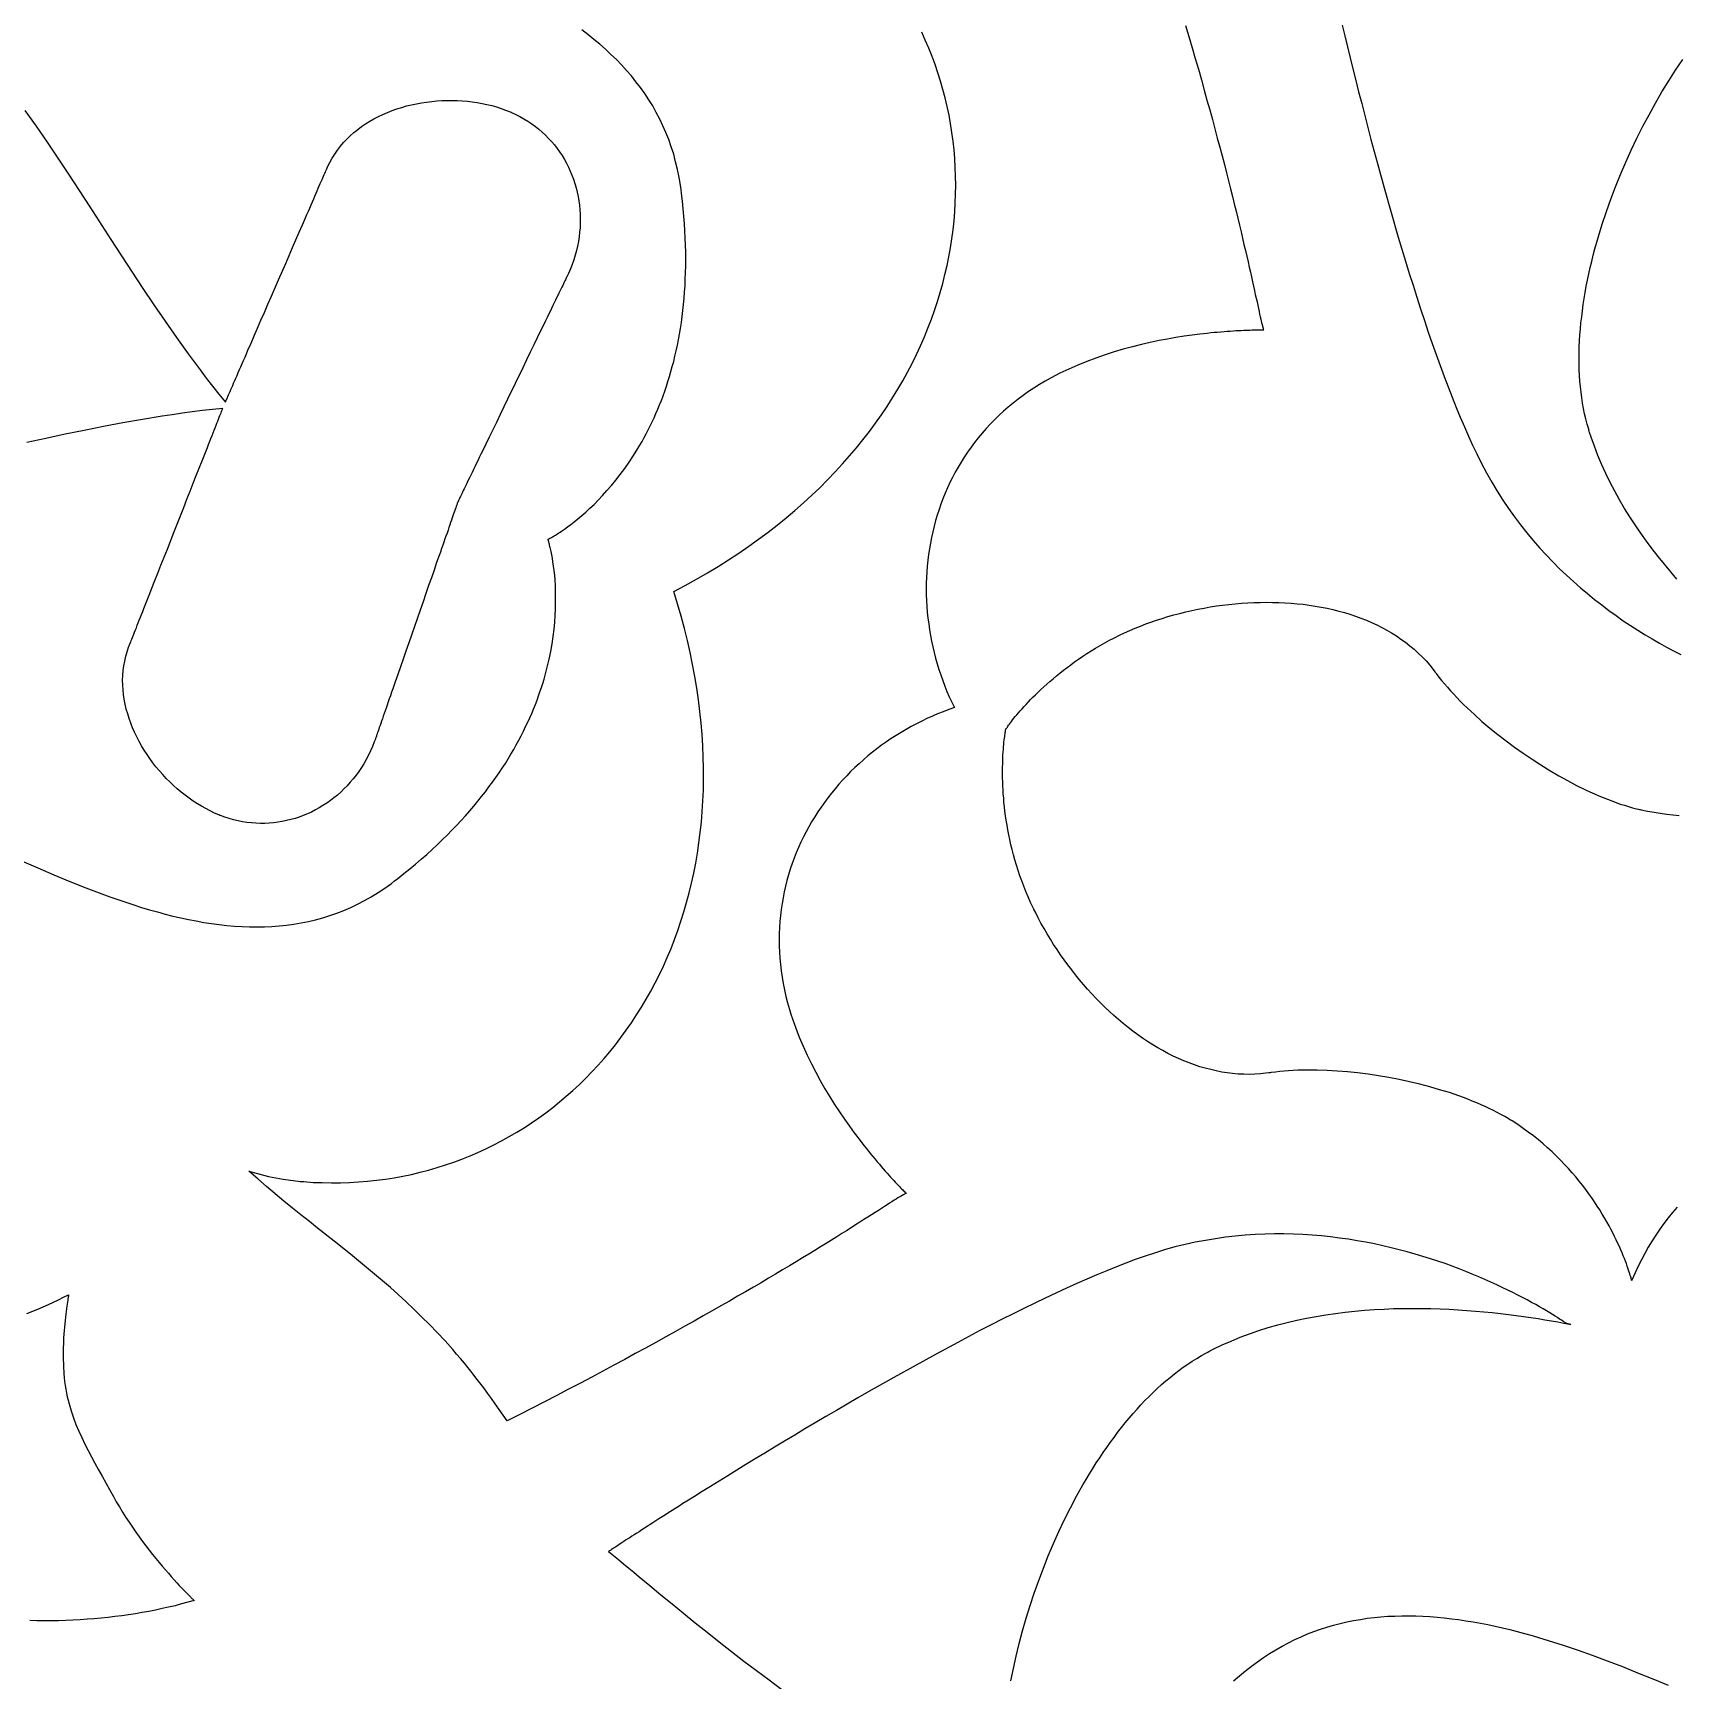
# Model space of a CAD drawing. Extents: x -555 to 555, y -555 to 555.
# Drawn here: x -257 to -139.8, y 9.9 to 127.4 of the extents above; entities that cross this region are included whole.
import ezdxf

# ---------------------------------------------------------------- set-up
doc = ezdxf.new("R2010")
doc.units = 0
doc.layers.add('PLAN_1', color=18, linetype='CONTINUOUS')

msp = doc.modelspace()

# ---------------------------------------------------------------- linework, layer by layer
at = {"layer": 'PLAN_1'}
for points in [[(-257.83, 68.3), (-256.68, 67.8), (-255.53, 67.31), (-254.38, 66.83), (-253.24, 66.38), (-252.67, 66.16), (-252.1, 65.95), (-251.53, 65.74), (-250.96, 65.54), (-250.39, 65.35), (-249.83, 65.16), (-249.27, 64.99), (-248.7, 64.82), (-248.14, 64.66), (-247.59, 64.51), (-247.03, 64.37), (-246.47, 64.24), (-245.92, 64.12), (-245.37, 64.02), (-244.82, 63.92), (-244.27, 63.83), (-243.73, 63.76), (-243.18, 63.7), (-242.64, 63.65), (-242.1, 63.62), (-241.57, 63.6), (-241.03, 63.59), (-240.5, 63.6), (-239.97, 63.63), (-239.45, 63.67), (-238.93, 63.72), (-238.4, 63.79), (-237.89, 63.88), (-237.37, 63.98), (-236.86, 64.1), (-236.35, 64.24), (-235.85, 64.4), (-235.34, 64.58), (-234.85, 64.77), (-234.35, 64.99), (-233.86, 65.22), (-233.37, 65.47), (-232.88, 65.75), (-232.4, 66.05), (-231.92, 66.36), (-231.45, 66.7), (-231.22, 66.88), (-230.99, 67.05), (-230.56, 67.4), (-230.13, 67.74), (-229.72, 68.08), (-229.32, 68.43), (-228.93, 68.77), (-228.55, 69.12), (-228.18, 69.46), (-227.82, 69.81), (-227.47, 70.15), (-227.13, 70.5), (-226.8, 70.84), (-226.48, 71.19), (-226.16, 71.53), (-225.86, 71.87), (-225.57, 72.21), (-225.29, 72.56), (-225.01, 72.9), (-224.74, 73.24), (-224.49, 73.58), (-224.24, 73.92), (-224, 74.25), (-223.76, 74.59), (-223.54, 74.92), (-223.32, 75.26), (-223.12, 75.59), (-222.92, 75.92), (-222.72, 76.25), (-222.54, 76.58), (-222.36, 76.91), (-222.19, 77.23), (-222.02, 77.55), (-221.87, 77.88), (-221.72, 78.19), (-221.57, 78.51), (-221.44, 78.83), (-221.31, 79.14), (-221.18, 79.45), (-221.06, 79.76), (-220.95, 80.07), (-220.85, 80.37), (-220.75, 80.67), (-220.65, 80.97), (-220.56, 81.26), (-220.48, 81.56), (-220.4, 81.85), (-220.33, 82.13), (-220.19, 82.7), (-220.08, 83.25), (-219.99, 83.79), (-219.91, 84.32), (-219.84, 84.83), (-219.79, 85.33), (-219.76, 85.81), (-219.74, 86.27), (-219.73, 86.72), (-219.73, 87.15), (-219.73, 87.56), (-219.75, 87.96), (-219.77, 88.33), (-219.8, 88.69), (-219.84, 89.02), (-219.88, 89.34), (-219.92, 89.63), (-219.96, 89.9), (-220.01, 90.15), (-220.03, 90.26), (-220.05, 90.37), (-220.08, 90.47), (-220.1, 90.57), (-220.12, 90.66), (-220.14, 90.74), (-220.16, 90.82), (-220.18, 90.89), (-220.19, 90.96), (-220.21, 91.02), (-220.22, 91.07), (-220.24, 91.11), (-220.25, 91.15), (-220.26, 91.19), (-220.26, 91.21), (-220.27, 91.23), (-220.27, 91.24), (-220.28, 91.24), (-220.27, 91.24), (-220.26, 91.25), (-220.25, 91.26), (-220.22, 91.27), (-220.19, 91.28), (-220.16, 91.3), (-220.12, 91.33), (-220.07, 91.35), (-220.02, 91.38), (-219.96, 91.42), (-219.9, 91.45), (-219.83, 91.5), (-219.75, 91.54), (-219.67, 91.59), (-219.59, 91.64), (-219.5, 91.7), (-219.41, 91.76), (-219.31, 91.83), (-219.11, 91.97), (-218.88, 92.13), (-218.65, 92.31), (-218.4, 92.5), (-218.14, 92.71), (-217.87, 92.94), (-217.58, 93.19), (-217.29, 93.46), (-216.99, 93.74), (-216.69, 94.05), (-216.38, 94.37), (-216.07, 94.72), (-215.75, 95.08), (-215.44, 95.47), (-215.12, 95.87), (-214.8, 96.3), (-214.49, 96.75), (-214.18, 97.22), (-213.87, 97.72), (-213.72, 97.97), (-213.57, 98.23), (-213.42, 98.5), (-213.28, 98.77), (-213.13, 99.05), (-212.99, 99.33), (-212.85, 99.62), (-212.71, 99.92), (-212.58, 100.22), (-212.45, 100.53), (-212.32, 100.84), (-212.19, 101.16), (-212.07, 101.49), (-211.95, 101.82), (-211.83, 102.16), (-211.72, 102.5), (-211.61, 102.85), (-211.51, 103.21), (-211.41, 103.57), (-211.31, 103.94), (-211.22, 104.32), (-211.13, 104.7), (-211.05, 105.09), (-210.97, 105.48), (-210.89, 105.88), (-210.83, 106.29), (-210.76, 106.71), (-210.71, 107.13), (-210.65, 107.56), (-210.61, 108), (-210.57, 108.44), (-210.53, 108.89), (-210.5, 109.34), (-210.48, 109.81), (-210.46, 110.28), (-210.45, 110.75), (-210.45, 111.24), (-210.45, 111.73), (-210.46, 112.23), (-210.48, 112.73), (-210.51, 113.25), (-210.54, 113.77), (-210.58, 114.3), (-210.63, 114.83), (-210.69, 115.37), (-210.75, 115.92), (-210.78, 116.2), (-210.83, 116.5), (-210.92, 117.07), (-211.03, 117.63), (-211.17, 118.18), (-211.31, 118.72), (-211.48, 119.24), (-211.66, 119.76), (-211.86, 120.26), (-212.08, 120.75), (-212.31, 121.23), (-212.55, 121.7), (-212.81, 122.16), (-213.09, 122.61), (-213.38, 123.04), (-213.68, 123.47), (-214, 123.89), (-214.33, 124.3), (-214.68, 124.7), (-215.04, 125.09), (-215.4, 125.47), (-215.79, 125.84), (-216.18, 126.21), (-216.58, 126.56), (-217, 126.91), (-217.43, 127.25), (-217.86, 127.59)], [(-174.8, 127.91), (-174.56, 127.11), (-174.33, 126.31), (-174.1, 125.54), (-173.88, 124.78), (-173.67, 124.03), (-173.47, 123.3), (-173.27, 122.58), (-173.07, 121.88), (-172.88, 121.19), (-172.7, 120.52), (-172.53, 119.87), (-172.36, 119.23), (-172.19, 118.6), (-172.03, 117.99), (-171.88, 117.4), (-171.73, 116.82), (-171.59, 116.25), (-171.45, 115.7), (-171.32, 115.17), (-171.19, 114.65), (-171.07, 114.15), (-170.95, 113.66), (-170.84, 113.19), (-170.73, 112.73), (-170.63, 112.29), (-170.53, 111.86), (-170.43, 111.45), (-170.34, 111.05), (-170.25, 110.67), (-170.17, 110.31), (-170.09, 109.96), (-170.02, 109.62), (-169.95, 109.3), (-169.88, 109), (-169.82, 108.71), (-169.76, 108.44), (-169.7, 108.18), (-169.65, 107.94), (-169.6, 107.71), (-169.55, 107.5), (-169.51, 107.3), (-169.47, 107.12), (-169.43, 106.96), (-169.4, 106.81), (-169.37, 106.68), (-169.34, 106.56), (-169.31, 106.45), (-169.29, 106.37), (-169.27, 106.3), (-169.25, 106.24), (-169.23, 106.2), (-169.22, 106.17), (-169.21, 106.17), (-169.21, 106.17), (-169.23, 106.17), (-169.26, 106.17), (-169.3, 106.17), (-169.36, 106.17), (-169.42, 106.17), (-169.5, 106.17), (-169.59, 106.17), (-169.69, 106.17), (-169.8, 106.16), (-169.91, 106.16), (-170.04, 106.16), (-170.18, 106.15), (-170.33, 106.15), (-170.49, 106.14), (-170.65, 106.14), (-170.83, 106.13), (-171.01, 106.12), (-171.2, 106.11), (-171.4, 106.1), (-171.61, 106.08), (-171.82, 106.07), (-172.04, 106.05), (-172.27, 106.03), (-172.51, 106.01), (-172.75, 105.99), (-173, 105.97), (-173.25, 105.94), (-173.51, 105.91), (-173.78, 105.88), (-174.33, 105.81), (-174.89, 105.73), (-175.48, 105.64), (-176.08, 105.53), (-176.69, 105.42), (-177.31, 105.29), (-177.95, 105.14), (-178.59, 104.98), (-179.24, 104.81), (-179.89, 104.62), (-180.54, 104.41), (-181.19, 104.18), (-181.84, 103.94), (-182.49, 103.68), (-183.13, 103.39), (-183.76, 103.09), (-184.08, 102.93), (-184.39, 102.77), (-184.81, 102.53), (-185.21, 102.29), (-185.61, 102.04), (-186, 101.78), (-186.38, 101.51), (-186.74, 101.24), (-187.1, 100.96), (-187.45, 100.67), (-187.78, 100.38), (-188.11, 100.08), (-188.42, 99.77), (-188.73, 99.46), (-189.02, 99.14), (-189.31, 98.81), (-189.58, 98.48), (-189.85, 98.15), (-190.1, 97.81), (-190.35, 97.46), (-190.58, 97.11), (-190.81, 96.75), (-191.02, 96.39), (-191.23, 96.03), (-191.42, 95.66), (-191.61, 95.29), (-191.78, 94.91), (-191.95, 94.53), (-192.1, 94.14), (-192.25, 93.76), (-192.38, 93.37), (-192.51, 92.98), (-192.63, 92.58), (-192.73, 92.18), (-192.83, 91.78), (-192.92, 91.38), (-193, 90.97), (-193.07, 90.57), (-193.13, 90.16), (-193.18, 89.75), (-193.22, 89.34), (-193.25, 88.93), (-193.27, 88.52), (-193.29, 88.11), (-193.29, 87.69), (-193.29, 87.28), (-193.27, 86.87), (-193.25, 86.45), (-193.22, 86.04), (-193.17, 85.63), (-193.12, 85.21), (-193.06, 84.8), (-192.99, 84.39), (-192.92, 83.98), (-192.83, 83.58), (-192.73, 83.17), (-192.63, 82.77), (-192.52, 82.36), (-192.39, 81.96), (-192.26, 81.57), (-192.12, 81.17), (-191.97, 80.78), (-191.82, 80.39), (-191.65, 80), (-191.48, 79.62), (-191.29, 79.24), (-191.69, 79.1), (-192.09, 78.95), (-192.48, 78.79), (-192.86, 78.63), (-193.25, 78.46), (-193.62, 78.27), (-194, 78.09), (-194.37, 77.89), (-194.73, 77.68), (-195.09, 77.47), (-195.45, 77.25), (-195.8, 77.03), (-196.14, 76.79), (-196.48, 76.55), (-196.81, 76.3), (-197.14, 76.05), (-197.46, 75.79), (-197.78, 75.52), (-198.09, 75.24), (-198.39, 74.96), (-198.69, 74.67), (-198.97, 74.38), (-199.26, 74.07), (-199.53, 73.77), (-199.8, 73.45), (-200.06, 73.13), (-200.32, 72.81), (-200.56, 72.48), (-200.8, 72.14), (-201.03, 71.8), (-201.25, 71.45), (-201.47, 71.1), (-201.67, 70.74), (-201.87, 70.38), (-202.06, 70.01), (-202.24, 69.64), (-202.41, 69.27), (-202.57, 68.88), (-202.72, 68.5), (-202.86, 68.11), (-203, 67.71), (-203.12, 67.32), (-203.23, 66.91), (-203.34, 66.51), (-203.43, 66.1), (-203.51, 65.68), (-203.58, 65.26), (-203.64, 64.84), (-203.69, 64.42), (-203.73, 63.99), (-203.76, 63.56), (-203.78, 63.12), (-203.78, 62.69), (-203.78, 62.25), (-203.76, 61.8), (-203.73, 61.36), (-203.69, 60.91), (-203.64, 60.46), (-203.57, 60.01), (-203.49, 59.55), (-203.4, 59.1), (-203.3, 58.64), (-203.18, 58.18), (-203.05, 57.71), (-202.95, 57.38), (-202.84, 57.04), (-202.6, 56.38), (-202.35, 55.73), (-202.08, 55.09), (-201.79, 54.45), (-201.49, 53.83), (-201.18, 53.22), (-200.85, 52.63), (-200.52, 52.05), (-200.17, 51.48), (-199.83, 50.93), (-199.48, 50.4), (-199.13, 49.88), (-198.78, 49.39), (-198.43, 48.91), (-198.09, 48.45), (-197.75, 48.01), (-197.58, 47.8), (-197.42, 47.6), (-197.26, 47.4), (-197.1, 47.21), (-196.95, 47.02), (-196.79, 46.84), (-196.64, 46.66), (-196.5, 46.49), (-196.36, 46.33), (-196.22, 46.18), (-196.09, 46.03), (-195.96, 45.88), (-195.84, 45.75), (-195.72, 45.62), (-195.61, 45.5), (-195.5, 45.38), (-195.4, 45.27), (-195.3, 45.17), (-195.21, 45.08), (-195.13, 44.99), (-195.06, 44.92), (-194.99, 44.85), (-194.93, 44.78), (-194.87, 44.73), (-194.83, 44.68), (-194.79, 44.65), (-194.76, 44.62), (-194.73, 44.59), (-194.72, 44.58), (-194.72, 44.58), (-194.73, 44.58), (-194.76, 44.57), (-194.8, 44.56), (-194.85, 44.53), (-194.92, 44.49), (-195, 44.45), (-195.09, 44.39), (-195.19, 44.33), (-195.31, 44.26), (-195.44, 44.18), (-195.58, 44.09), (-195.74, 43.99), (-195.91, 43.88), (-196.09, 43.76), (-196.28, 43.64), (-196.49, 43.5), (-196.71, 43.36), (-196.95, 43.21), (-197.2, 43.05), (-197.46, 42.88), (-197.74, 42.71), (-198.03, 42.52), (-198.33, 42.33), (-198.64, 42.13), (-198.98, 41.92), (-199.32, 41.71), (-199.68, 41.48), (-200.05, 41.25), (-200.44, 41.01), (-200.84, 40.77), (-201.25, 40.51), (-201.68, 40.25), (-202.12, 39.98), (-202.58, 39.7), (-203.05, 39.42), (-203.54, 39.13), (-204.04, 38.83), (-204.55, 38.53), (-205.08, 38.21), (-205.62, 37.89), (-206.18, 37.57), (-206.75, 37.24), (-207.34, 36.9), (-207.95, 36.55), (-208.56, 36.2), (-209.2, 35.84), (-209.84, 35.47), (-210.51, 35.1), (-211.18, 34.72), (-211.88, 34.34), (-212.59, 33.95), (-213.31, 33.55), (-214.05, 33.15), (-214.8, 32.74), (-215.57, 32.33), (-216.36, 31.91), (-217.16, 31.48), (-217.97, 31.05), (-218.81, 30.61), (-219.65, 30.17), (-220.52, 29.72), (-221.4, 29.27), (-222.29, 28.81), (-223.2, 28.35), (-223.48, 28.76), (-223.76, 29.17), (-224.04, 29.57), (-224.31, 29.96), (-224.59, 30.34), (-224.86, 30.71), (-225.14, 31.08), (-225.42, 31.43), (-225.69, 31.78), (-225.97, 32.13), (-226.24, 32.47), (-226.52, 32.8), (-226.8, 33.12), (-227.07, 33.44), (-227.62, 34.06), (-228.18, 34.65), (-228.73, 35.23), (-229.29, 35.78), (-229.84, 36.32), (-230.4, 36.85), (-230.96, 37.36), (-231.52, 37.86), (-232.08, 38.35), (-232.65, 38.83), (-233.22, 39.3), (-234.37, 40.24), (-235.53, 41.17), (-236.71, 42.1), (-237.3, 42.57), (-237.9, 43.06), (-238.51, 43.54), (-239.12, 44.04), (-239.74, 44.56), (-240.36, 45.08), (-240.98, 45.62), (-241.62, 46.18), (-241.35, 46.1), (-240.73, 45.93), (-240.22, 45.8), (-239.7, 45.69), (-239.17, 45.6), (-238.64, 45.52), (-238.1, 45.46), (-237.96, 45.44), (-237.93, 45.44), (-237.92, 45.44), (-237.92, 45.44), (-237.91, 45.44), (-237.9, 45.44), (-237.86, 45.43), (-237.69, 45.42), (-237.04, 45.37), (-236.38, 45.35), (-235.73, 45.33), (-235.08, 45.34), (-234.43, 45.36), (-233.79, 45.4), (-233.15, 45.45), (-232.51, 45.52), (-231.88, 45.6), (-231.25, 45.7), (-230.63, 45.81), (-230.01, 45.94), (-229.4, 46.09), (-228.79, 46.24), (-228.19, 46.42), (-227.6, 46.61), (-227, 46.81), (-226.42, 47.03), (-225.84, 47.26), (-225.27, 47.51), (-224.7, 47.77), (-224.14, 48.04), (-223.59, 48.33), (-223.05, 48.63), (-222.51, 48.94), (-221.98, 49.27), (-221.46, 49.61), (-220.94, 49.97), (-220.44, 50.33), (-219.94, 50.71), (-219.45, 51.11), (-218.97, 51.51), (-218.5, 51.93), (-218.03, 52.36), (-217.58, 52.8), (-217.14, 53.26), (-216.7, 53.72), (-216.28, 54.2), (-215.86, 54.69), (-215.46, 55.19), (-215.07, 55.7), (-214.69, 56.23), (-214.32, 56.76), (-213.96, 57.31), (-213.61, 57.86), (-213.27, 58.43), (-212.95, 59.01), (-212.63, 59.6), (-212.33, 60.19), (-212.04, 60.8), (-211.77, 61.42), (-211.5, 62.05), (-211.25, 62.69), (-211.02, 63.34), (-210.79, 64), (-210.58, 64.66), (-210.39, 65.34), (-210.2, 66.03), (-210.03, 66.72), (-209.88, 67.42), (-209.74, 68.14), (-209.62, 68.86), (-209.51, 69.59), (-209.41, 70.33), (-209.33, 71.07), (-209.27, 71.83), (-209.22, 72.59), (-209.19, 73.36), (-209.18, 74.14), (-209.18, 74.92), (-209.2, 75.71), (-209.23, 76.51), (-209.28, 77.32), (-209.35, 78.14), (-209.44, 78.96), (-209.54, 79.79), (-209.66, 80.62), (-209.8, 81.46), (-209.96, 82.31), (-210.13, 83.16), (-210.33, 84.02), (-210.54, 84.89), (-210.78, 85.76), (-211.03, 86.64), (-211.3, 87.52), (-210.48, 87.95), (-209.68, 88.4), (-208.9, 88.85), (-208.14, 89.31), (-207.39, 89.78), (-206.67, 90.26), (-205.95, 90.75), (-205.26, 91.25), (-204.58, 91.75), (-203.93, 92.26), (-203.28, 92.78), (-202.66, 93.31), (-202.05, 93.84), (-201.46, 94.39), (-200.89, 94.93), (-200.33, 95.49), (-199.79, 96.05), (-199.27, 96.62), (-198.77, 97.19), (-198.28, 97.77), (-197.81, 98.35), (-197.35, 98.94), (-196.91, 99.53), (-196.49, 100.13), (-196.08, 100.73), (-195.7, 101.34), (-195.32, 101.95), (-194.97, 102.56), (-194.63, 103.18), (-194.3, 103.8), (-194, 104.42), (-193.71, 105.05), (-193.43, 105.68), (-193.17, 106.31), (-192.93, 106.94), (-192.7, 107.58), (-192.49, 108.21), (-192.3, 108.85), (-192.12, 109.49), (-191.96, 110.13), (-191.81, 110.77), (-191.68, 111.41), (-191.56, 112.05), (-191.46, 112.69), (-191.38, 113.33), (-191.31, 113.97), (-191.26, 114.61), (-191.22, 115.25), (-191.2, 115.88), (-191.19, 116.52), (-191.2, 117.15), (-191.22, 117.78), (-191.26, 118.41), (-191.31, 119.04), (-191.38, 119.66), (-191.46, 120.28), (-191.56, 120.9), (-191.67, 121.51), (-191.8, 122.12), (-191.95, 122.73), (-192.1, 123.33), (-192.28, 123.93), (-192.46, 124.52), (-192.66, 125.11), (-192.88, 125.7), (-193.11, 126.28), (-193.36, 126.85), (-193.62, 127.42)], [(-163.62, 127.93), (-163.44, 127.17), (-163.25, 126.39), (-163.06, 125.6), (-162.86, 124.8), (-162.65, 123.99), (-162.45, 123.16), (-162.23, 122.33), (-162.01, 121.48), (-161.79, 120.63), (-161.57, 119.78), (-161.34, 118.91), (-161.1, 118.05), (-160.62, 116.31), (-160.13, 114.56), (-159.62, 112.81), (-159.1, 111.08), (-158.84, 110.22), (-158.57, 109.37), (-158.3, 108.52), (-158.03, 107.68), (-157.75, 106.85), (-157.48, 106.03), (-157.2, 105.22), (-156.92, 104.43), (-156.64, 103.64), (-156.35, 102.87), (-156.07, 102.12), (-155.78, 101.38), (-155.49, 100.66), (-155.2, 99.95), (-154.91, 99.27), (-154.62, 98.61), (-154.33, 97.96), (-154.03, 97.34), (-153.69, 96.65), (-153.33, 95.98), (-152.96, 95.32), (-152.57, 94.68), (-152.17, 94.05), (-151.76, 93.44), (-151.34, 92.85), (-150.9, 92.28), (-150.46, 91.72), (-150.01, 91.17), (-149.55, 90.65), (-149.08, 90.13), (-148.6, 89.64), (-148.12, 89.15), (-147.63, 88.68), (-147.13, 88.23), (-146.63, 87.79), (-146.13, 87.37), (-145.62, 86.95), (-145.11, 86.56), (-144.6, 86.17), (-144.08, 85.8), (-143.57, 85.44), (-143.05, 85.1), (-142.53, 84.76), (-142.02, 84.44), (-141.5, 84.14), (-140.99, 83.84), (-140.48, 83.56), (-139.98, 83.28), (-139.47, 83.02)], [(-139.74, 88.41), (-140.19, 88.93), (-140.64, 89.47), (-141.08, 90.01), (-141.5, 90.56), (-141.92, 91.12), (-142.33, 91.69), (-142.73, 92.27), (-143.11, 92.86), (-143.48, 93.45), (-143.84, 94.06), (-144.18, 94.68), (-144.51, 95.3), (-144.82, 95.93), (-145.11, 96.57), (-145.38, 97.22), (-145.63, 97.88), (-145.86, 98.54), (-145.97, 98.87), (-146, 98.96), (-146.01, 98.98), (-146.01, 98.99), (-146.02, 99.02), (-146.04, 99.11), (-146.15, 99.47), (-146.24, 99.83), (-146.33, 100.2), (-146.4, 100.58), (-146.47, 100.96), (-146.53, 101.35), (-146.58, 101.74), (-146.62, 102.13), (-146.66, 102.53), (-146.69, 102.93), (-146.71, 103.33), (-146.72, 103.74), (-146.72, 104.15), (-146.72, 104.57), (-146.71, 104.99), (-146.69, 105.41), (-146.66, 105.83), (-146.63, 106.26), (-146.59, 106.69), (-146.54, 107.12), (-146.49, 107.55), (-146.43, 107.99), (-146.36, 108.42), (-146.29, 108.86), (-146.21, 109.3), (-146.12, 109.74), (-146.03, 110.18), (-145.93, 110.63), (-145.82, 111.07), (-145.71, 111.52), (-145.6, 111.96), (-145.34, 112.85), (-145.07, 113.74), (-144.78, 114.63), (-144.46, 115.52), (-144.12, 116.4), (-143.77, 117.28), (-143.39, 118.15), (-143, 119.01), (-142.6, 119.86), (-142.17, 120.71), (-141.73, 121.54), (-141.28, 122.36), (-140.81, 123.16), (-140.33, 123.95), (-139.84, 124.72), (-139.33, 125.48)], [(-257.6, 121.85), (-256.8, 120.72), (-256.01, 119.58), (-255.24, 118.44), (-254.47, 117.29), (-253.72, 116.13), (-252.96, 114.97), (-251.46, 112.64), (-250.7, 111.48), (-249.94, 110.31), (-249.17, 109.14), (-248.39, 107.97), (-247.59, 106.81), (-246.77, 105.64), (-245.94, 104.48), (-245.51, 103.9), (-245.08, 103.33), (-244.65, 102.75), (-244.2, 102.18), (-243.75, 101.6), (-243.29, 101.03), (-243.29, 101.04), (-243.28, 101.06), (-243.27, 101.09), (-243.25, 101.14), (-243.22, 101.19), (-243.19, 101.27), (-243.15, 101.35), (-243.11, 101.44), (-243.07, 101.55), (-243.02, 101.66), (-242.96, 101.79), (-242.9, 101.93), (-242.84, 102.07), (-242.77, 102.23), (-242.7, 102.39), (-242.62, 102.57), (-242.54, 102.75), (-242.46, 102.94), (-242.37, 103.14), (-242.28, 103.35), (-242.19, 103.56), (-242.1, 103.78), (-242, 104.01), (-241.89, 104.25), (-241.79, 104.49), (-241.68, 104.73), (-241.46, 105.24), (-241.23, 105.77), (-241, 106.31), (-240.76, 106.87), (-240.51, 107.43), (-240.26, 108.01), (-240.01, 108.59), (-239.5, 109.76), (-238.99, 110.93), (-238.74, 111.5), (-238.5, 112.07), (-238.26, 112.62), (-238.02, 113.16), (-237.8, 113.68), (-237.58, 114.18), (-237.48, 114.42), (-237.37, 114.65), (-237.27, 114.88), (-237.18, 115.11), (-237.08, 115.32), (-236.99, 115.53), (-236.9, 115.73), (-236.82, 115.93), (-236.74, 116.11), (-236.66, 116.29), (-236.59, 116.46), (-236.52, 116.62), (-236.45, 116.77), (-236.39, 116.91), (-236.34, 117.04), (-236.29, 117.16), (-236.24, 117.27), (-236.2, 117.37), (-236.16, 117.45), (-236.13, 117.53), (-236.1, 117.59), (-236.08, 117.64), (-236.06, 117.68), (-236.05, 117.7), (-236.04, 117.71), (-236.04, 117.71), (-236.04, 117.71), (-236.04, 117.72), (-236.03, 117.74), (-236, 117.82), (-235.84, 118.14), (-235.67, 118.44), (-235.49, 118.73), (-235.29, 119.02), (-235.08, 119.29), (-234.86, 119.55), (-234.63, 119.8), (-234.38, 120.04), (-234.12, 120.26), (-233.85, 120.48), (-233.58, 120.69), (-233.29, 120.88), (-232.99, 121.07), (-232.69, 121.24), (-232.37, 121.4), (-232.05, 121.56), (-231.73, 121.7), (-231.39, 121.83), (-231.06, 121.95), (-230.71, 122.06), (-230.36, 122.16), (-230.01, 122.24), (-229.66, 122.32), (-229.3, 122.39), (-228.94, 122.44), (-228.57, 122.49), (-228.21, 122.52), (-227.85, 122.54), (-227.48, 122.56), (-227.12, 122.56), (-226.75, 122.55), (-226.39, 122.53), (-226.03, 122.5), (-225.68, 122.46), (-225.32, 122.41), (-224.97, 122.34), (-224.63, 122.27), (-224.29, 122.19), (-223.95, 122.09), (-223.62, 121.99), (-223.3, 121.87), (-222.98, 121.74), (-222.9, 121.71), (-222.88, 121.7), (-222.88, 121.7), (-222.57, 121.56), (-222.28, 121.41), (-221.99, 121.25), (-221.71, 121.07), (-221.44, 120.89), (-221.18, 120.7), (-220.93, 120.5), (-220.69, 120.29), (-220.46, 120.08), (-220.24, 119.85), (-220.02, 119.62), (-219.82, 119.38), (-219.63, 119.13), (-219.45, 118.88), (-219.27, 118.62), (-219.11, 118.35), (-218.96, 118.07), (-218.82, 117.8), (-218.69, 117.51), (-218.57, 117.22), (-218.46, 116.93), (-218.36, 116.63), (-218.27, 116.33), (-218.2, 116.02), (-218.13, 115.71), (-218.08, 115.4), (-218.03, 115.08), (-218, 114.76), (-217.98, 114.44), (-217.98, 114.12), (-217.98, 113.8), (-217.99, 113.47), (-218.02, 113.15), (-218.06, 112.82), (-218.11, 112.49), (-218.18, 112.17), (-218.25, 111.84), (-218.34, 111.51), (-218.44, 111.19), (-218.55, 110.86), (-218.68, 110.54), (-218.82, 110.22), (-218.89, 110.06), (-218.91, 110.02), (-218.92, 110.01), (-218.92, 110.01), (-218.92, 110.01), (-218.92, 110.01), (-218.92, 110), (-218.94, 109.97), (-218.95, 109.94), (-218.98, 109.89), (-219.01, 109.83), (-219.04, 109.76), (-219.08, 109.68), (-219.13, 109.58), (-219.18, 109.48), (-219.23, 109.36), (-219.29, 109.24), (-219.36, 109.1), (-219.43, 108.96), (-219.5, 108.81), (-219.58, 108.64), (-219.66, 108.47), (-219.75, 108.3), (-219.84, 108.11), (-219.93, 107.92), (-220.03, 107.71), (-220.13, 107.51), (-220.23, 107.29), (-220.34, 107.07), (-220.45, 106.84), (-220.56, 106.61), (-220.8, 106.13), (-221.04, 105.63), (-221.29, 105.12), (-221.54, 104.59), (-221.81, 104.04), (-222.07, 103.49), (-222.61, 102.37), (-223.16, 101.25), (-223.43, 100.69), (-223.7, 100.14), (-223.96, 99.59), (-224.22, 99.06), (-224.47, 98.54), (-224.72, 98.03), (-224.95, 97.54), (-225.07, 97.31), (-225.18, 97.08), (-225.29, 96.85), (-225.39, 96.63), (-225.5, 96.42), (-225.6, 96.22), (-225.69, 96.02), (-225.78, 95.83), (-225.87, 95.64), (-225.96, 95.47), (-226.04, 95.3), (-226.12, 95.14), (-226.19, 94.99), (-226.26, 94.85), (-226.32, 94.72), (-226.38, 94.6), (-226.43, 94.49), (-226.48, 94.39), (-226.53, 94.3), (-226.56, 94.22), (-226.6, 94.15), (-226.62, 94.09), (-226.65, 94.05), (-226.66, 94.02), (-226.67, 94), (-226.71, 93.91), (-226.75, 93.82), (-226.75, 93.79), (-226.76, 93.76), (-226.78, 93.71), (-226.8, 93.66), (-226.83, 93.58), (-226.86, 93.5), (-226.89, 93.41), (-226.92, 93.3), (-226.97, 93.18), (-227.01, 93.06), (-227.06, 92.92), (-227.11, 92.77), (-227.16, 92.61), (-227.22, 92.45), (-227.28, 92.27), (-227.35, 92.09), (-227.41, 91.89), (-227.48, 91.69), (-227.56, 91.48), (-227.63, 91.27), (-227.71, 91.05), (-227.79, 90.82), (-227.87, 90.58), (-227.95, 90.34), (-228.04, 90.09), (-228.22, 89.58), (-228.4, 89.05), (-228.59, 88.5), (-228.79, 87.94), (-228.99, 87.37), (-229.19, 86.79), (-229.39, 86.2), (-229.8, 85.02), (-230.21, 83.85), (-230.41, 83.27), (-230.61, 82.7), (-230.8, 82.15), (-230.99, 81.6), (-231.17, 81.08), (-231.35, 80.58), (-231.43, 80.33), (-231.52, 80.09), (-231.6, 79.86), (-231.67, 79.64), (-231.75, 79.42), (-231.82, 79.21), (-231.89, 79), (-231.96, 78.81), (-232.03, 78.62), (-232.09, 78.44), (-232.15, 78.27), (-232.2, 78.11), (-232.26, 77.96), (-232.31, 77.82), (-232.35, 77.69), (-232.39, 77.57), (-232.43, 77.46), (-232.47, 77.36), (-232.5, 77.27), (-232.52, 77.2), (-232.54, 77.14), (-232.56, 77.09), (-232.57, 77.05), (-232.58, 77.02), (-232.59, 77.01), (-232.59, 77.01), (-232.59, 77.01), (-232.59, 77.01), (-232.59, 77), (-232.61, 76.95), (-232.67, 76.79), (-232.8, 76.46), (-232.93, 76.15), (-233.08, 75.84), (-233.24, 75.54), (-233.41, 75.24), (-233.59, 74.96), (-233.77, 74.68), (-233.97, 74.42), (-234.17, 74.16), (-234.38, 73.91), (-234.6, 73.67), (-234.83, 73.44), (-235.06, 73.21), (-235.3, 73), (-235.55, 72.8), (-235.8, 72.61), (-236.06, 72.42), (-236.33, 72.25), (-236.6, 72.09), (-236.87, 71.94), (-237.15, 71.79), (-237.44, 71.66), (-237.73, 71.54), (-238.02, 71.43), (-238.32, 71.34), (-238.62, 71.25), (-238.92, 71.18), (-239.23, 71.11), (-239.54, 71.06), (-239.85, 71.02), (-240.16, 71), (-240.48, 70.98), (-240.79, 70.98), (-241.11, 70.99), (-241.43, 71.01), (-241.75, 71.05), (-242.07, 71.1), (-242.39, 71.16), (-242.7, 71.24), (-243.02, 71.32), (-243.34, 71.43), (-243.65, 71.54), (-243.66, 71.55), (-243.68, 71.55), (-243.76, 71.59), (-244.07, 71.72), (-244.38, 71.87), (-244.69, 72.03), (-244.99, 72.2), (-245.29, 72.38), (-245.59, 72.57), (-245.88, 72.77), (-246.17, 72.99), (-246.45, 73.21), (-246.72, 73.44), (-246.99, 73.69), (-247.26, 73.94), (-247.51, 74.19), (-247.76, 74.46), (-248, 74.74), (-248.24, 75.02), (-248.46, 75.3), (-248.68, 75.6), (-248.88, 75.9), (-249.08, 76.2), (-249.27, 76.52), (-249.45, 76.83), (-249.61, 77.15), (-249.77, 77.48), (-249.91, 77.8), (-250.04, 78.13), (-250.16, 78.47), (-250.26, 78.8), (-250.36, 79.14), (-250.44, 79.48), (-250.5, 79.83), (-250.55, 80.17), (-250.59, 80.51), (-250.61, 80.85), (-250.62, 81.2), (-250.6, 81.54), (-250.58, 81.88), (-250.53, 82.22), (-250.47, 82.56), (-250.4, 82.9), (-250.3, 83.23), (-250.19, 83.56), (-250.16, 83.64), (-250.15, 83.66), (-250.14, 83.67), (-250.14, 83.67), (-250.14, 83.67), (-250.14, 83.68), (-250.13, 83.71), (-250.12, 83.75), (-250.1, 83.8), (-250.07, 83.86), (-250.04, 83.94), (-250.01, 84.03), (-249.97, 84.12), (-249.92, 84.23), (-249.88, 84.36), (-249.82, 84.49), (-249.77, 84.63), (-249.71, 84.78), (-249.64, 84.94), (-249.58, 85.11), (-249.51, 85.29), (-249.43, 85.48), (-249.35, 85.68), (-249.27, 85.88), (-249.19, 86.1), (-249.1, 86.32), (-249.01, 86.54), (-248.92, 86.78), (-248.83, 87.02), (-248.73, 87.26), (-248.53, 87.77), (-248.32, 88.3), (-248.11, 88.84), (-247.89, 89.4), (-247.66, 89.97), (-247.43, 90.55), (-246.96, 91.74), (-246.5, 92.93), (-246.26, 93.52), (-246.03, 94.1), (-245.81, 94.68), (-245.58, 95.24), (-245.37, 95.79), (-245.16, 96.32), (-244.95, 96.84), (-244.85, 97.09), (-244.76, 97.33), (-244.67, 97.57), (-244.57, 97.8), (-244.49, 98.02), (-244.4, 98.24), (-244.32, 98.45), (-244.24, 98.65), (-244.16, 98.85), (-244.09, 99.03), (-244.02, 99.21), (-243.95, 99.38), (-243.89, 99.54), (-243.83, 99.68), (-243.78, 99.82), (-243.73, 99.95), (-243.68, 100.07), (-243.64, 100.18), (-243.6, 100.27), (-243.57, 100.36), (-243.54, 100.43), (-243.51, 100.49), (-243.5, 100.53), (-243.48, 100.57), (-243.47, 100.59), (-243.47, 100.59), (-244.2, 100.51), (-244.93, 100.43), (-245.65, 100.33), (-246.36, 100.24), (-247.08, 100.13), (-247.79, 100.03), (-249.2, 99.79), (-250.6, 99.55), (-251.98, 99.29), (-253.36, 99.02), (-254.73, 98.74), (-256.1, 98.45), (-257.46, 98.16)], [(-139.72, 43.61), (-140.05, 43.23), (-140.36, 42.84), (-140.67, 42.44), (-140.96, 42.03), (-141.25, 41.61), (-141.52, 41.19), (-141.79, 40.75), (-142.04, 40.3), (-142.28, 39.85), (-142.51, 39.39), (-142.73, 38.92), (-142.95, 38.4), (-142.97, 38.37), (-142.98, 38.39), (-142.99, 38.43), (-143, 38.49), (-143.02, 38.55), (-143.04, 38.64), (-143.07, 38.73), (-143.11, 38.84), (-143.15, 38.96), (-143.19, 39.1), (-143.24, 39.24), (-143.29, 39.4), (-143.35, 39.57), (-143.42, 39.75), (-143.49, 39.94), (-143.57, 40.14), (-143.66, 40.34), (-143.75, 40.56), (-143.85, 40.79), (-143.96, 41.02), (-144.07, 41.26), (-144.19, 41.51), (-144.32, 41.76), (-144.45, 42.02), (-144.59, 42.28), (-144.74, 42.56), (-144.9, 42.83), (-145.07, 43.11), (-145.24, 43.4), (-145.43, 43.68), (-145.62, 43.97), (-145.82, 44.27), (-146.03, 44.56), (-146.25, 44.86), (-146.48, 45.16), (-146.71, 45.46), (-146.96, 45.76), (-147.22, 46.06), (-147.48, 46.35), (-147.76, 46.65), (-148.04, 46.95), (-148.34, 47.24), (-148.65, 47.54), (-148.97, 47.83), (-149.29, 48.11), (-149.63, 48.4), (-149.98, 48.68), (-150.35, 48.95), (-150.72, 49.22), (-151.1, 49.49), (-151.5, 49.75), (-151.55, 49.78), (-151.58, 49.8), (-151.59, 49.81), (-151.66, 49.84), (-151.78, 49.92), (-152.03, 50.07), (-152.3, 50.22), (-152.57, 50.36), (-152.84, 50.5), (-153.13, 50.64), (-153.42, 50.78), (-153.72, 50.91), (-154.03, 51.04), (-154.34, 51.17), (-154.66, 51.3), (-154.98, 51.42), (-155.31, 51.54), (-155.98, 51.77), (-156.67, 51.98), (-157.37, 52.18), (-158.09, 52.37), (-158.82, 52.54), (-159.55, 52.7), (-160.29, 52.84), (-161.03, 52.97), (-161.78, 53.08), (-162.52, 53.18), (-163.25, 53.25), (-163.98, 53.31), (-164.7, 53.35), (-165.41, 53.38), (-165.76, 53.38), (-166.11, 53.38), (-166.45, 53.38), (-166.79, 53.37), (-167.12, 53.35), (-167.45, 53.33), (-167.77, 53.31), (-168.08, 53.28), (-168.39, 53.24), (-168.7, 53.2), (-168.77, 53.19), (-168.81, 53.19), (-168.86, 53.18), (-169.06, 53.15), (-169.46, 53.11), (-169.85, 53.09), (-170.25, 53.07), (-170.65, 53.08), (-171.04, 53.1), (-171.44, 53.13), (-171.83, 53.18), (-172.22, 53.24), (-172.61, 53.32), (-173, 53.41), (-173.39, 53.51), (-173.78, 53.62), (-174.16, 53.75), (-174.54, 53.89), (-174.92, 54.04), (-175.3, 54.21), (-175.68, 54.38), (-176.05, 54.57), (-176.42, 54.77), (-176.78, 54.97), (-177.14, 55.19), (-177.5, 55.42), (-177.86, 55.66), (-178.21, 55.9), (-178.56, 56.16), (-178.9, 56.42), (-179.24, 56.7), (-179.57, 56.98), (-179.91, 57.27), (-180.23, 57.56), (-180.55, 57.87), (-180.87, 58.18), (-181.18, 58.49), (-181.48, 58.82), (-181.78, 59.15), (-182.08, 59.49), (-182.37, 59.83), (-182.65, 60.17), (-182.92, 60.53), (-183.19, 60.88), (-183.46, 61.24), (-183.71, 61.61), (-183.96, 61.98), (-184.21, 62.35), (-184.44, 62.72), (-184.67, 63.1), (-184.89, 63.48), (-185.11, 63.87), (-185.31, 64.25), (-185.51, 64.64), (-185.61, 64.83), (-185.62, 64.86), (-185.63, 64.88), (-185.64, 64.9), (-185.67, 64.95), (-185.85, 65.34), (-186.02, 65.73), (-186.18, 66.11), (-186.34, 66.49), (-186.48, 66.88), (-186.61, 67.25), (-186.74, 67.63), (-186.86, 68), (-186.97, 68.37), (-187.07, 68.74), (-187.17, 69.11), (-187.25, 69.46), (-187.33, 69.82), (-187.41, 70.17), (-187.47, 70.52), (-187.53, 70.86), (-187.59, 71.2), (-187.63, 71.53), (-187.68, 71.85), (-187.71, 72.17), (-187.75, 72.48), (-187.77, 72.79), (-187.8, 73.09), (-187.81, 73.38), (-187.83, 73.67), (-187.84, 73.95), (-187.85, 74.22), (-187.85, 74.48), (-187.85, 74.73), (-187.85, 74.98), (-187.84, 75.22), (-187.84, 75.44), (-187.83, 75.66), (-187.82, 75.87), (-187.8, 76.07), (-187.79, 76.26), (-187.78, 76.44), (-187.76, 76.61), (-187.75, 76.77), (-187.73, 76.91), (-187.71, 77.05), (-187.7, 77.17), (-187.68, 77.28), (-187.67, 77.38), (-187.66, 77.47), (-187.64, 77.54), (-187.63, 77.6), (-187.63, 77.65), (-187.62, 77.69), (-187.62, 77.71), (-187.61, 77.71), (-187.61, 77.72), (-187.6, 77.74), (-187.58, 77.76), (-187.55, 77.8), (-187.51, 77.85), (-187.47, 77.92), (-187.42, 77.99), (-187.36, 78.07), (-187.29, 78.16), (-187.21, 78.25), (-187.13, 78.36), (-187.04, 78.48), (-186.94, 78.6), (-186.83, 78.73), (-186.71, 78.86), (-186.59, 79.01), (-186.46, 79.16), (-186.32, 79.31), (-186.17, 79.47), (-186.01, 79.64), (-185.85, 79.81), (-185.68, 79.98), (-185.49, 80.16), (-185.31, 80.35), (-185.11, 80.53), (-184.91, 80.72), (-184.69, 80.91), (-184.47, 81.11), (-184.25, 81.3), (-184.01, 81.5), (-183.77, 81.7), (-183.51, 81.9), (-183.25, 82.1), (-182.99, 82.3), (-182.71, 82.5), (-182.43, 82.7), (-182.13, 82.9), (-181.83, 83.09), (-181.53, 83.29), (-181.21, 83.48), (-180.89, 83.67), (-180.56, 83.86), (-180.22, 84.04), (-179.87, 84.22), (-179.51, 84.4), (-179.15, 84.57), (-178.78, 84.74), (-178.4, 84.9), (-178.01, 85.06), (-177.62, 85.21), (-177.21, 85.36), (-177.16, 85.38), (-177.14, 85.38), (-177.12, 85.39), (-177.09, 85.4), (-176.88, 85.47), (-176.47, 85.6), (-176.05, 85.73), (-175.63, 85.85), (-175.2, 85.96), (-174.77, 86.07), (-174.34, 86.17), (-173.91, 86.26), (-173.47, 86.34), (-173.03, 86.42), (-172.59, 86.49), (-172.15, 86.55), (-171.7, 86.6), (-171.26, 86.65), (-170.81, 86.69), (-170.36, 86.72), (-169.92, 86.74), (-169.47, 86.75), (-169.03, 86.76), (-168.59, 86.75), (-168.15, 86.74), (-167.71, 86.72), (-167.27, 86.69), (-166.83, 86.65), (-166.4, 86.61), (-165.97, 86.55), (-165.54, 86.48), (-165.12, 86.41), (-164.7, 86.33), (-164.28, 86.23), (-163.87, 86.13), (-163.47, 86.02), (-163.07, 85.9), (-162.67, 85.77), (-162.29, 85.63), (-161.9, 85.48), (-161.53, 85.31), (-161.16, 85.14), (-160.8, 84.96), (-160.44, 84.77), (-160.1, 84.57), (-159.76, 84.36), (-159.43, 84.13), (-159.11, 83.9), (-158.79, 83.65), (-158.49, 83.4), (-158.2, 83.13), (-157.91, 82.86), (-157.64, 82.57), (-157.38, 82.27), (-157.13, 81.96), (-157.01, 81.8), (-156.98, 81.76), (-156.95, 81.73), (-156.91, 81.67), (-156.72, 81.42), (-156.53, 81.18), (-156.33, 80.93), (-156.12, 80.69), (-155.9, 80.44), (-155.67, 80.2), (-155.44, 79.95), (-155.2, 79.71), (-154.96, 79.46), (-154.71, 79.22), (-154.19, 78.74), (-153.65, 78.26), (-153.09, 77.78), (-152.52, 77.32), (-151.93, 76.86), (-151.32, 76.41), (-150.71, 75.98), (-150.08, 75.55), (-149.45, 75.15), (-148.82, 74.76), (-148.18, 74.38), (-147.54, 74.03), (-146.9, 73.69), (-146.26, 73.38), (-145.95, 73.23), (-145.63, 73.09), (-145.32, 72.95), (-145.01, 72.82), (-144.7, 72.7), (-144.39, 72.58), (-144.09, 72.47), (-143.79, 72.36), (-143.49, 72.27), (-143.2, 72.18), (-142.91, 72.1), (-142.62, 72.02), (-142.48, 71.99), (-142.41, 71.97), (-142.39, 71.97), (-142.36, 71.96), (-142.3, 71.95), (-141.84, 71.85), (-141.38, 71.77), (-140.93, 71.7), (-140.48, 71.63), (-140.03, 71.58), (-139.59, 71.54)], [(-187.25, 9.8), (-187.07, 10.69), (-186.88, 11.58), (-186.66, 12.48), (-186.42, 13.38), (-186.16, 14.28), (-185.88, 15.18), (-185.59, 16.07), (-185.27, 16.97), (-184.94, 17.85), (-184.59, 18.73), (-184.22, 19.6), (-183.83, 20.47), (-183.43, 21.32), (-183.01, 22.15), (-182.57, 22.98), (-182.12, 23.78), (-181.89, 24.18), (-181.65, 24.57), (-181.41, 24.96), (-181.17, 25.35), (-180.92, 25.72), (-180.67, 26.1), (-180.42, 26.46), (-180.16, 26.83), (-179.9, 27.18), (-179.64, 27.53), (-179.37, 27.88), (-179.1, 28.22), (-178.82, 28.55), (-178.54, 28.87), (-178.26, 29.19), (-177.98, 29.5), (-177.69, 29.8), (-177.4, 30.1), (-177.1, 30.39), (-176.81, 30.67), (-176.51, 30.94), (-176.2, 31.21), (-175.9, 31.46), (-175.59, 31.71), (-175.28, 31.95), (-174.96, 32.18), (-174.64, 32.4), (-174.32, 32.61), (-174, 32.81), (-173.67, 33.01), (-173.35, 33.19), (-173.26, 33.23), (-173.24, 33.25), (-173.23, 33.25), (-173.21, 33.26), (-173.13, 33.3), (-172.82, 33.46), (-172.19, 33.77), (-171.54, 34.05), (-170.89, 34.32), (-170.23, 34.57), (-169.57, 34.79), (-168.9, 35.01), (-168.22, 35.2), (-167.54, 35.37), (-166.85, 35.54), (-166.17, 35.68), (-165.48, 35.81), (-164.78, 35.92), (-164.09, 36.02), (-163.4, 36.11), (-162.71, 36.18), (-162.02, 36.25), (-161.33, 36.3), (-160.64, 36.33), (-159.96, 36.36), (-159.28, 36.38), (-158.61, 36.38), (-157.95, 36.38), (-157.29, 36.37), (-156.63, 36.35), (-155.99, 36.32), (-155.35, 36.28), (-154.73, 36.24), (-154.11, 36.19), (-153.51, 36.14), (-152.92, 36.08), (-152.34, 36.02), (-151.77, 35.95), (-151.22, 35.88), (-150.68, 35.81), (-150.16, 35.73), (-149.65, 35.65), (-149.16, 35.57), (-148.69, 35.49), (-148.24, 35.41), (-147.81, 35.33), (-147.4, 35.25), (-147.31, 35.23), (-147.61, 35.29), (-147.62, 35.3), (-147.63, 35.31), (-147.65, 35.32), (-147.67, 35.33), (-147.7, 35.35), (-147.74, 35.38), (-147.77, 35.4), (-147.82, 35.43), (-147.87, 35.47), (-147.98, 35.54), (-148.11, 35.62), (-148.26, 35.72), (-148.43, 35.83), (-148.62, 35.94), (-148.82, 36.07), (-149.05, 36.2), (-149.29, 36.34), (-149.55, 36.49), (-149.82, 36.65), (-150.11, 36.81), (-150.42, 36.98), (-150.75, 37.15), (-151.09, 37.33), (-151.44, 37.51), (-151.81, 37.69), (-152.2, 37.88), (-152.6, 38.06), (-153.01, 38.25), (-153.44, 38.44), (-153.88, 38.63), (-154.34, 38.82), (-154.8, 39.01), (-155.29, 39.2), (-155.78, 39.38), (-156.28, 39.57), (-156.8, 39.74), (-157.33, 39.92), (-157.87, 40.09), (-158.42, 40.25), (-158.98, 40.41), (-159.55, 40.56), (-160.13, 40.71), (-160.72, 40.85), (-161.32, 40.98), (-161.93, 41.1), (-162.55, 41.21), (-163.18, 41.31), (-163.81, 41.4), (-164.46, 41.48), (-165.11, 41.55), (-165.76, 41.61), (-166.43, 41.65), (-167.1, 41.68), (-167.78, 41.69), (-168.46, 41.69), (-169.15, 41.68), (-169.84, 41.65), (-170.54, 41.6), (-171.25, 41.54), (-171.95, 41.45), (-172.67, 41.35), (-173.38, 41.23), (-174.11, 41.1), (-174.83, 40.94), (-175.56, 40.76), (-176.29, 40.56), (-177.02, 40.33), (-177.75, 40.09), (-178.4, 39.86), (-179.06, 39.61), (-179.73, 39.34), (-180.42, 39.07), (-181.12, 38.77), (-181.84, 38.47), (-182.56, 38.15), (-183.3, 37.82), (-184.04, 37.47), (-184.8, 37.12), (-185.56, 36.75), (-186.33, 36.38), (-187.1, 35.99), (-187.88, 35.6), (-188.67, 35.2), (-189.46, 34.79), (-190.25, 34.38), (-191.05, 33.95), (-192.64, 33.1), (-194.23, 32.22), (-195.82, 31.34), (-197.39, 30.44), (-198.17, 30), (-198.94, 29.55), (-199.7, 29.1), (-200.46, 28.66), (-201.21, 28.22), (-201.95, 27.78), (-202.68, 27.34), (-203.4, 26.91), (-204.11, 26.48), (-204.81, 26.06), (-205.49, 25.65), (-206.16, 25.24), (-206.81, 24.84), (-207.45, 24.44), (-208.07, 24.06), (-208.68, 23.68), (-209.27, 23.32), (-209.83, 22.96), (-210.38, 22.62), (-210.65, 22.45), (-210.91, 22.28), (-211.16, 22.12), (-211.41, 21.96), (-211.66, 21.81), (-211.9, 21.66), (-212.13, 21.51), (-212.36, 21.36), (-212.58, 21.22), (-212.79, 21.09), (-213, 20.95), (-213.21, 20.82), (-213.4, 20.7), (-213.59, 20.57), (-213.78, 20.45), (-213.95, 20.34), (-214.12, 20.23), (-214.29, 20.13), (-214.44, 20.02), (-214.59, 19.93), (-214.74, 19.84), (-214.87, 19.75), (-215, 19.66), (-215.12, 19.59), (-215.23, 19.51), (-215.33, 19.44), (-215.43, 19.38), (-215.52, 19.32), (-215.6, 19.27), (-215.67, 19.22), (-215.74, 19.18), (-215.8, 19.14), (-215.84, 19.11), (-215.88, 19.09), (-215.91, 19.06), (-215.94, 19.05), (-215.95, 19.04), (-215.95, 19.04), (-215.6, 18.75), (-215.25, 18.46), (-214.89, 18.16), (-214.52, 17.85), (-214.15, 17.55), (-213.78, 17.23), (-213.4, 16.92), (-213.01, 16.6), (-212.23, 15.95), (-211.42, 15.3), (-210.61, 14.63), (-209.77, 13.95), (-208.93, 13.28), (-208.06, 12.59), (-207.19, 11.91), (-206.31, 11.22), (-205.41, 10.54), (-204.5, 9.87), (-203.59, 9.2)], [(-257.46, 36.01), (-256.68, 36.33), (-255.92, 36.66), (-255.19, 37), (-254.83, 37.17), (-254.48, 37.34), (-254.48, 37.33), (-254.48, 37.29), (-254.49, 37.24), (-254.51, 37.17), (-254.52, 37.07), (-254.54, 36.96), (-254.56, 36.83), (-254.58, 36.69), (-254.6, 36.53), (-254.63, 36.35), (-254.65, 36.16), (-254.68, 35.96), (-254.7, 35.75), (-254.73, 35.52), (-254.75, 35.29), (-254.77, 35.05), (-254.79, 34.79), (-254.81, 34.53), (-254.83, 34.27), (-254.84, 33.99), (-254.86, 33.44), (-254.86, 32.87), (-254.85, 32.29), (-254.82, 31.72), (-254.79, 31.44), (-254.76, 31.16), (-254.72, 30.88), (-254.68, 30.61), (-254.63, 30.34), (-254.57, 30.08), (-254.51, 29.82), (-254.44, 29.57), (-254.29, 29.07), (-254.13, 28.58), (-253.95, 28.1), (-253.75, 27.63), (-253.54, 27.16), (-253.32, 26.7), (-253.09, 26.24), (-252.85, 25.79), (-252.6, 25.33), (-252.34, 24.87), (-252.08, 24.4), (-251.82, 23.93), (-251.55, 23.45), (-251.28, 22.97), (-251.07, 22.59), (-250.85, 22.21), (-250.62, 21.84), (-250.39, 21.47), (-250.16, 21.12), (-249.92, 20.76), (-249.68, 20.42), (-249.44, 20.08), (-249.2, 19.75), (-248.96, 19.43), (-248.72, 19.12), (-248.48, 18.82), (-248.24, 18.53), (-248.01, 18.25), (-247.79, 17.98), (-247.57, 17.72), (-247.35, 17.48), (-247.15, 17.24), (-246.95, 17.02), (-246.76, 16.81), (-246.58, 16.62), (-246.41, 16.44), (-246.25, 16.28), (-246.11, 16.13), (-245.98, 15.99), (-245.86, 15.88), (-245.76, 15.78), (-245.72, 15.73), (-245.68, 15.69), (-245.64, 15.66), (-245.61, 15.63), (-245.58, 15.6), (-245.56, 15.58), (-245.55, 15.56), (-245.53, 15.55), (-245.53, 15.54), (-245.52, 15.54), (-245.97, 15.41), (-246.42, 15.29), (-246.88, 15.17), (-247.34, 15.06), (-247.8, 14.96), (-248.27, 14.86), (-248.75, 14.76), (-249.22, 14.68), (-249.7, 14.6), (-250.19, 14.52), (-250.67, 14.45), (-251.17, 14.39), (-251.66, 14.33), (-252.15, 14.28), (-252.65, 14.24), (-253.16, 14.2), (-253.66, 14.17), (-254.17, 14.14), (-254.67, 14.12), (-255.19, 14.1), (-255.7, 14.1), (-256.21, 14.09), (-256.73, 14.1), (-257.25, 14.11)], [(-171.37, 9.8), (-170.95, 10.17), (-170.53, 10.52), (-170.1, 10.86), (-169.67, 11.17), (-169.24, 11.48), (-168.8, 11.76), (-168.36, 12.03), (-167.91, 12.28), (-167.46, 12.52), (-167.01, 12.75), (-166.56, 12.95), (-166.1, 13.15), (-165.64, 13.33), (-165.17, 13.49), (-164.71, 13.64), (-164.24, 13.78), (-163.76, 13.9), (-163.29, 14.01), (-162.81, 14.11), (-162.32, 14.19), (-161.84, 14.27), (-161.35, 14.33), (-160.86, 14.37), (-160.37, 14.41), (-159.87, 14.43), (-159.38, 14.45), (-158.88, 14.45), (-158.37, 14.44), (-157.87, 14.42), (-157.36, 14.39), (-156.85, 14.35), (-156.34, 14.3), (-155.83, 14.24), (-155.32, 14.18), (-154.8, 14.1), (-154.28, 14.01), (-153.76, 13.92), (-153.24, 13.82), (-152.72, 13.7), (-152.19, 13.59), (-151.66, 13.46), (-151.14, 13.32), (-150.61, 13.18), (-150.08, 13.04), (-149.54, 12.88), (-149.01, 12.72), (-148.48, 12.55), (-147.94, 12.38), (-146.87, 12.02), (-145.79, 11.64), (-144.71, 11.24), (-143.63, 10.82), (-142.55, 10.39), (-141.46, 9.94), (-140.37, 9.49)]]:
    msp.add_lwpolyline(points, dxfattribs=at)

doc.saveas('drawing.dxf')
